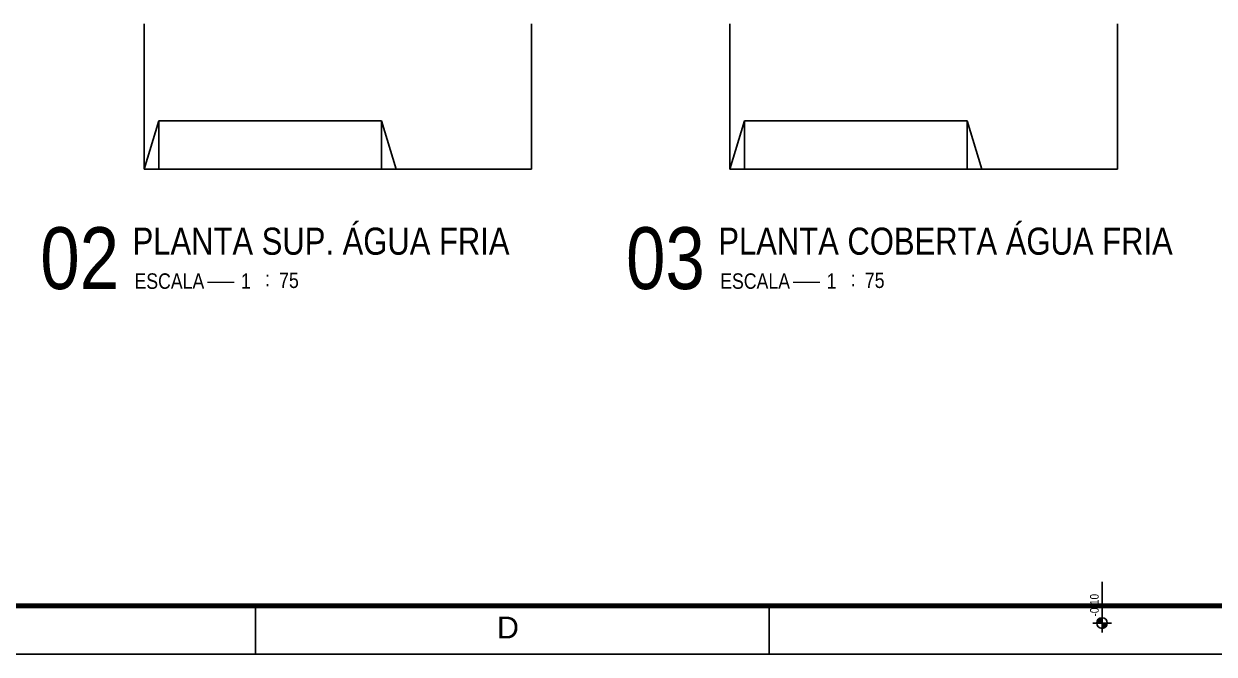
# Model space of a CAD drawing. Extents: x -210 to -126, y -135 to 724.
# Drawn here: x -194.92 to -170.34, y 664.31 to 677.33 of the extents above; entities that cross this region are included whole.
import ezdxf
from ezdxf.enums import TextEntityAlignment as Align

# ---------------------------------------------------------------- set-up
doc = ezdxf.new("R2010")
doc.units = 0
doc.header["$MEASUREMENT"] = 0
for name, color, linetype in [('-HIDRO', 8, 'CONTINUOUS'), ('02', 8, 'CONTINUOUS'), ('DIVERSOS', 1, 'CONTINUOUS'), ('E-txt-g', 3, 'CONTINUOUS'), ('E-TXT-Y', 2, 'CONTINUOUS'), ('HIDROSSANITÁRIO', 8, 'CONTINUOUS'), ("PRANCHA - PROJETU'S", 7, 'CONTINUOUS')]:
    doc.layers.add(name, color=color, linetype=linetype)
doc.layers.add('E-Txt-W', color=7, linetype='CONTINUOUS', lineweight=20)
doc.styles.add('ARIAL', font='arial.ttf', dxfattribs={"height": 2})
doc.styles.add('F2', font='swissc.ttf')

# ---------------------------------------------------------------- blocks, each defined once
blk = doc.blocks.new('ADFSGASDFG')
at = {"layer": "PRANCHA - PROJETU'S", "color": 1}
for p, q in [((296.578, 48.946), (296.578, 47.946)), ((307.178, 48.946), (307.178, 47.946)), ((307.178, 48.946), (307.178, 47.946)), ((276.578, 47.946), (360.678, 47.946))]:
    blk.add_line(p, q, dxfattribs=at)
at = {"layer": "PRANCHA - PROJETU'S", "color": 4, "const_width": 0.1}
blk.add_lwpolyline([(279.078, 106.346), (359.678, 106.346), (359.678, 48.946), (279.078, 48.946)], close=True, dxfattribs=at)
at = {"layer": "PRANCHA - PROJETU'S", "color": 50, "linetype": 'Continuous', "style": 'ARIAL'}
blk.add_text('D', height=0.45, dxfattribs=at).set_placement((301.788, 48.496), align=Align.MIDDLE)
blk = doc.blocks.new('NIVEL')
at = {"layer": 'DIVERSOS'}
h = blk.add_hatch(color=7, dxfattribs=at)
h.paths.add_polyline_path([(0, 0.137, 0.414214), (-0.137, 0), (0, 0)])
h.paths.add_polyline_path([(0, 0), (0, -0.137, 0.414214), (0.137, 0)])
at = {"layer": 'DIVERSOS', "color": 7}
for p, q in [((1.067, 0), (-0.242, 0)), ((0, 0.242), (0, -0.242))]:
    blk.add_line(p, q, dxfattribs=at)
blk.add_circle((0, 0), 0.137, dxfattribs=at)
blk = doc.blocks.new('IND_DES')
at = {"layer": 'E-Txt-W', "color": 7}
blk.add_line((0.0269, -0.2428), (0.1984, -0.2428), dxfattribs=at)
at = {"layer": 'E-txt-g', "color": 7, "style": 'F2'}
for s, p in [('ESCALA', (-0.4463, -0.2864)), ('1', (0.2426, -0.2864)), (':', (0.3988, -0.2706))]:
    blk.add_text(s, height=0.1, dxfattribs=at).set_placement(p)
blk.add_attdef('ESCALA', (0.4897, -0.2812), '', height=0.1, dxfattribs=at)
at = {"layer": 'E-Txt-W', "color": 6, "style": 'F2'}
blk.add_attdef('00', text='', height=0.4, dxfattribs=at).set_placement((-0.7083, -0.2881), align=Align.CENTER)
at = {"layer": 'E-TXT-Y', "color": 7, "style": 'F2'}
for tag, p in [('PROJETO', (-0.4563, 0.1829)), ('DESENHO', (-0.4582, -0.0658))]:
    blk.add_attdef(tag, p, '', height=0.175, dxfattribs=at)

msp = doc.modelspace()

# ---------------------------------------------------------------- linework, layer by layer
at = {"layer": '02', "linetype": 'Continuous'}
for p, q in [((-192.432, 677.325), (-192.432, 674.325)), ((-184.432, 677.325), (-184.432, 674.325)), ((-180.338, 677.325), (-180.338, 674.325)), ((-172.338, 677.325), (-172.338, 674.325)), ((-192.432, 674.325), (-192.132, 675.325)), ((-187.532, 675.325), (-192.132, 675.325)), ((-192.132, 675.325), (-192.132, 674.325)), ((-187.532, 675.325), (-187.532, 674.325)), ((-187.532, 675.325), (-187.232, 674.325)), ((-180.338, 674.325), (-180.038, 675.325)), ((-175.438, 675.325), (-180.038, 675.325)), ((-180.038, 675.325), (-180.038, 674.325)), ((-175.438, 675.325), (-175.438, 674.325)), ((-175.438, 675.325), (-175.138, 674.325)), ((-184.432, 674.325), (-192.432, 674.325)), ((-172.338, 674.325), (-180.338, 674.325))]:
    msp.add_line(p, q, dxfattribs=at)

# ---------------------------------------------------------------- block references
at = {"layer": '-HIDRO', "linetype": 'Continuous', "xscale": -0.7971733240954236, "yscale": 0.7971733240954236, "zscale": 0.7971733240954236, "rotation": 270}
msp.add_blockref('NIVEL', (-172.655, 664.956), dxfattribs=at)
at = {"layer": 'HIDROSSANITÁRIO', "color": 8}
ref = msp.add_blockref('IND_DES', (-191.209, 672.769), dxfattribs=dict(at, xscale=3.190668257220458, yscale=3.190668257220458, zscale=3.190668257220458))
ref.add_attrib('00', '02', dxfattribs={"layer": 'E-Txt-W', "height": 1.2763, "style": 'F2'}).set_placement((-193.764, 671.85), align=Align.CENTER)
ref.add_attrib('DESENHO', 'PLANTA SUP. ÁGUA FRIA', (-192.671, 672.559), dxfattribs={"layer": 'E-TXT-Y', "color": 2, "height": 0.55837, "style": 'F2'})
ref.add_attrib('ESCALA', '75', (-189.646, 671.872), dxfattribs={"layer": 'E-txt-g', "color": 7, "height": 0.3191, "style": 'F2'})
ref = msp.add_blockref('IND_DES', (-179.115, 672.769), dxfattribs=dict(at, xscale=3.190668257220458, yscale=3.190668257220458, zscale=3.190668257220458))
ref.add_attrib('00', '03', dxfattribs={"layer": 'E-Txt-W', "height": 1.2763, "style": 'F2'}).set_placement((-181.67, 671.85), align=Align.CENTER)
ref.add_attrib('DESENHO', 'PLANTA COBERTA ÁGUA FRIA', (-180.577, 672.559), dxfattribs={"layer": 'E-TXT-Y', "color": 2, "height": 0.55837, "style": 'F2'})
ref.add_attrib('ESCALA', '75', (-177.552, 671.872), dxfattribs={"layer": 'E-txt-g', "color": 7, "height": 0.3191, "style": 'F2'})
at = {"layer": "PRANCHA - PROJETU'S", "color": 1}
msp.add_blockref('ADFSGASDFG', (-486.709, 616.367), dxfattribs=at)

# ---------------------------------------------------------------- texts
at = {"layer": '-HIDRO', "linetype": 'Continuous', "style": 'F2'}
msp.add_text('-0,10', height=0.1781, rotation=90, dxfattribs=at).set_placement((-172.902, 665.092), align=Align.TOP_LEFT)

doc.saveas('drawing.dxf')
